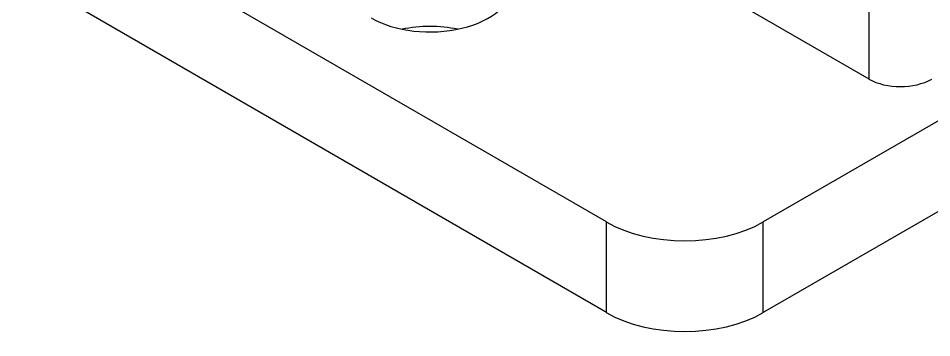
# Model space of a CAD drawing. Header units: millimetres. Extents: x -105 to 105, y -148 to 148.
# Drawn here: x 47.88 to 64.36, y -71.83 to -66.08 of the extents above; entities that cross this region are included whole.
import ezdxf

# ---------------------------------------------------------------- set-up
doc = ezdxf.new("R2010")
doc.units = ezdxf.units.MM
doc.layers.get('0').update_dxf_attribs({"lineweight": 18})

msp = doc.modelspace()

# ---------------------------------------------------------------- linework, layer by layer
at = {"color": 7, "lineweight": 30}
for p, q in [((83.24, -57.092), (61.319, -69.748)), ((83.24, -58.725), (61.319, -71.381))]:
    msp.add_line(p, q, dxfattribs=at)
at = {"color": 7, "lineweight": 30, "ltscale": 0.314351}
msp.add_line((63.229, -67.176), (52.339, -60.889), dxfattribs=at)
at = {"color": 7, "lineweight": 30, "ltscale": 0.157176}
msp.add_line((63.229, -67.176), (63.229, -60.889), dxfattribs=at)
at = {"color": 7, "lineweight": 30, "ltscale": 0.306186}
for p, q in [((58.491, -69.748), (47.884, -63.624)), ((58.491, -71.381), (47.884, -65.257))]:
    msp.add_line(p, q, dxfattribs=at)
at = {"color": 7, "lineweight": 30, "ltscale": 0.040825}
for p, q in [((58.491, -71.381), (58.491, -69.748)), ((61.319, -71.381), (61.319, -69.748))]:
    msp.add_line(p, q, dxfattribs=at)
at = {"color": 7, "lineweight": 30}
for centre, major_axis, start_param, end_param in [((55.309, -65.461), (1.5, 0), 3.926991, 6.283185), ((55.309, -67.094), (1.5, 0), 1.23028, 1.911314), ((63.794, -66.849), (0.8, 0), 3.926991, 5.497787), ((59.905, -68.931), (2, 0), 3.926991, 5.497787), ((59.905, -70.564), (2, 0), 3.926991, 5.497787)]:
    msp.add_ellipse(centre, major_axis=major_axis, ratio=0.57735, start_param=start_param, end_param=end_param, dxfattribs=at)

doc.saveas('drawing.dxf')
